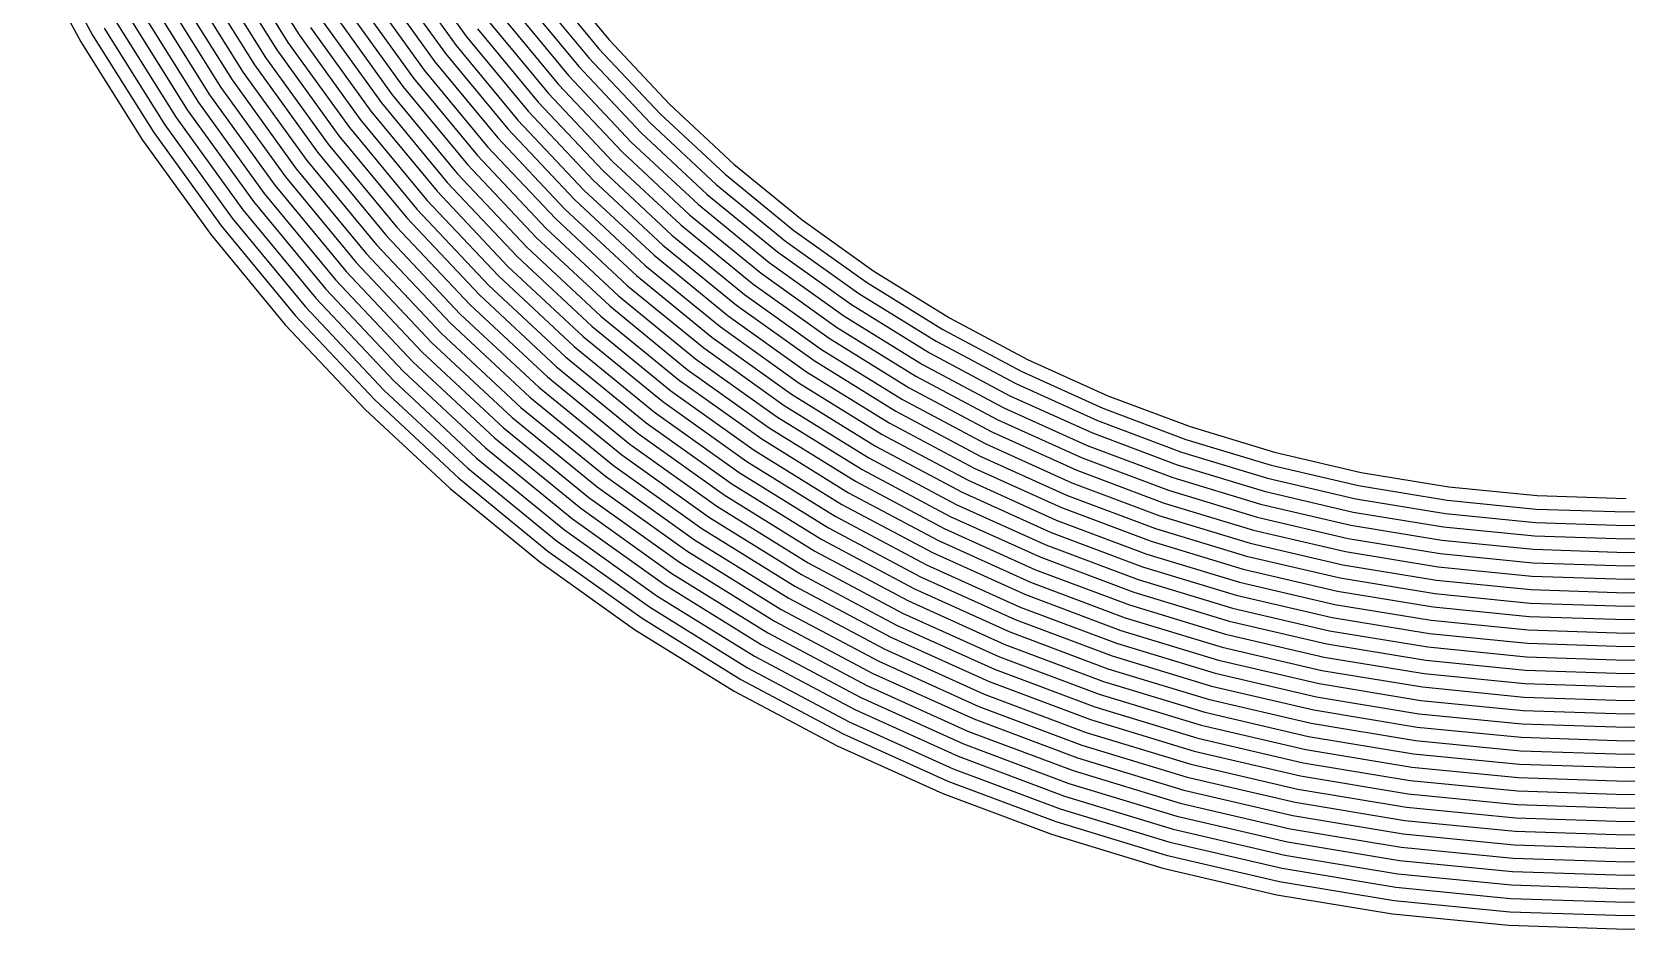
# Model space of a CAD drawing. Header units: metres. Extents: x -19 to 19, y -19.6 to 19.6.
# Drawn here: x 1.449 to 4.997, y -9.217 to -7.22 of the extents above; entities that cross this region are included whole.
import ezdxf

# ---------------------------------------------------------------- set-up
doc = ezdxf.new("R2010")
doc.units = ezdxf.units.M

msp = doc.modelspace()

# ---------------------------------------------------------------- linework, layer by layer
for p, q in [((1.448521, -7.041205, 0.494809), (1.55769, -7.241632, 0.484245)), ((1.475287, -7.027645, 0.495492), (1.583605, -7.226512, 0.485025)), ((1.868673, -7.060186, 0.493609), (1.993705, -7.259631, 0.483036)), ((1.894589, -7.045065, 0.494389), (2.018615, -7.242908, 0.483922)), ((1.920504, -7.029944, 0.495169), (2.043526, -7.226186, 0.484807)), ((2.292628, -7.058958, 0.493662), (2.416933, -7.231227, 0.484533)), ((1.816843, -7.090427, 0.492048), (1.943885, -7.293076, 0.481265)), ((1.842758, -7.075306, 0.492828), (1.968795, -7.276354, 0.482151)), ((2.242808, -7.092404, 0.491891), (2.369401, -7.267842, 0.482549)), ((2.267718, -7.075681, 0.492776), (2.393167, -7.249534, 0.483541)), ((2.607059, -7.084766, 0.492468), (2.733233, -7.237493, 0.484392)), ((1.765012, -7.120668, 0.490487), (1.894064, -7.326522, 0.479494)), ((1.790927, -7.105547, 0.491268), (1.918974, -7.309799, 0.48038)), ((2.192987, -7.125849, 0.49012), (2.32187, -7.304457, 0.480566)), ((2.217897, -7.109127, 0.491005), (2.345636, -7.286149, 0.481557)), ((2.559528, -7.121381, 0.490485), (2.688198, -7.277128, 0.482198)), ((2.583294, -7.103074, 0.491477), (2.710715, -7.25731, 0.483295)), ((1.687266, -7.16603, 0.488146), (1.819334, -7.37669, 0.476838)), ((1.713182, -7.150909, 0.488927), (1.844244, -7.359967, 0.477723)), ((1.739097, -7.135788, 0.489707), (1.869154, -7.343245, 0.478609)), ((2.143167, -7.159295, 0.488349), (2.274338, -7.341072, 0.478582)), ((2.168077, -7.142572, 0.489234), (2.298104, -7.322764, 0.479574)), ((2.511996, -7.157997, 0.488501), (2.643164, -7.316763, 0.480003)), ((2.535762, -7.139689, 0.489493), (2.665681, -7.296945, 0.4811)), ((1.635436, -7.196271, 0.486586), (1.769513, -7.410135, 0.475067)), ((1.661351, -7.18115, 0.487366), (1.794423, -7.393413, 0.475953)), ((2.093346, -7.19274, 0.486578), (2.226807, -7.377687, 0.476598)), ((2.118256, -7.176017, 0.487463), (2.250572, -7.359379, 0.47759)), ((2.464465, -7.194612, 0.486517), (2.59813, -7.356398, 0.477809)), ((2.48823, -7.176304, 0.487509), (2.620647, -7.33658, 0.478906)), ((1.583605, -7.226512, 0.485025), (1.719693, -7.443581, 0.473296)), ((1.609521, -7.211391, 0.485806), (1.744603, -7.426858, 0.474182)), ((2.043526, -7.226186, 0.484807), (2.179275, -7.414302, 0.474614)), ((2.068436, -7.209463, 0.485693), (2.203041, -7.395995, 0.475606)), ((2.416933, -7.231227, 0.484533), (2.553095, -7.396033, 0.475614)), ((2.440699, -7.212919, 0.485525), (2.575612, -7.376215, 0.476711)), ((2.733233, -7.237493, 0.484392), (2.868063, -7.380529, 0.476702)), ((1.55769, -7.241632, 0.484245), (1.694782, -7.460304, 0.472411)), ((1.993705, -7.259631, 0.483036), (2.131744, -7.450917, 0.47263)), ((2.018615, -7.242908, 0.483922), (2.155509, -7.43261, 0.473622)), ((2.369401, -7.267842, 0.482549), (2.508061, -7.435668, 0.47342)), ((2.393167, -7.249534, 0.483541), (2.530578, -7.415851, 0.474517)), ((2.710715, -7.25731, 0.483295), (2.846887, -7.401768, 0.475502)), ((1.918974, -7.309799, 0.48038), (2.060446, -7.50584, 0.469654)), ((1.943885, -7.293076, 0.481265), (2.084212, -7.487532, 0.470646)), ((1.968795, -7.276354, 0.482151), (2.107978, -7.469225, 0.471638)), ((2.32187, -7.304457, 0.480566), (2.463027, -7.475303, 0.471225)), ((2.345636, -7.286149, 0.481557), (2.485544, -7.455486, 0.472322)), ((2.665681, -7.296945, 0.4811), (2.804535, -7.444245, 0.473102)), ((2.688198, -7.277128, 0.482198), (2.825711, -7.423006, 0.474302)), ((1.869154, -7.343245, 0.478609), (2.012915, -7.542455, 0.467671)), ((1.894064, -7.326522, 0.479494), (2.03668, -7.524147, 0.468663)), ((2.274338, -7.341072, 0.478582), (2.417992, -7.514938, 0.469031)), ((2.298104, -7.322764, 0.479574), (2.440509, -7.495121, 0.470128)), ((2.620647, -7.33658, 0.478906), (2.762182, -7.486722, 0.470702)), ((2.643164, -7.316763, 0.480003), (2.783359, -7.465484, 0.471902)), ((1.819334, -7.37669, 0.476838), (1.965383, -7.57907, 0.465687)), ((1.844244, -7.359967, 0.477723), (1.989149, -7.560762, 0.466679)), ((2.226807, -7.377687, 0.476598), (2.372958, -7.554573, 0.466836)), ((2.250572, -7.359379, 0.47759), (2.395475, -7.534756, 0.467933)), ((2.575612, -7.376215, 0.476711), (2.71983, -7.5292, 0.468302)), ((2.59813, -7.356398, 0.477809), (2.741006, -7.507961, 0.469502)), ((2.868063, -7.380529, 0.476702), (3.011283, -7.513917, 0.469387)), ((1.769513, -7.410135, 0.475067), (1.917851, -7.615685, 0.463703)), ((1.794423, -7.393413, 0.475953), (1.941617, -7.597377, 0.464695)), ((2.179275, -7.414302, 0.474614), (2.327924, -7.594209, 0.464642)), ((2.203041, -7.395995, 0.475606), (2.350441, -7.574391, 0.465739)), ((2.530578, -7.415851, 0.474517), (2.677477, -7.571677, 0.465902)), ((2.553095, -7.396033, 0.475614), (2.698654, -7.550438, 0.467102)), ((2.846887, -7.401768, 0.475502), (2.991532, -7.536482, 0.468088)), ((1.719693, -7.443581, 0.473296), (1.87032, -7.6523, 0.461719)), ((1.744603, -7.426858, 0.474182), (1.894086, -7.633993, 0.462711)), ((2.131744, -7.450917, 0.47263), (2.282889, -7.633844, 0.462447)), ((2.155509, -7.43261, 0.473622), (2.305406, -7.614026, 0.463544)), ((2.508061, -7.435668, 0.47342), (2.656301, -7.592916, 0.464702)), ((2.804535, -7.444245, 0.473102), (2.95203, -7.581611, 0.465492)), ((2.825711, -7.423006, 0.474302), (2.971781, -7.559046, 0.46679)), ((1.694782, -7.460304, 0.472411), (1.846554, -7.670608, 0.460727)), ((2.084212, -7.487532, 0.470646), (2.237855, -7.673479, 0.460253)), ((2.107978, -7.469225, 0.471638), (2.260372, -7.653661, 0.46135)), ((2.463027, -7.475303, 0.471225), (2.613949, -7.635393, 0.462302)), ((2.485544, -7.455486, 0.472322), (2.635125, -7.614154, 0.463502)), ((2.762182, -7.486722, 0.470702), (2.912528, -7.62674, 0.462895)), ((2.783359, -7.465484, 0.471902), (2.932279, -7.604175, 0.464194)), ((2.060446, -7.50584, 0.469654), (2.215338, -7.693296, 0.459155)), ((2.417992, -7.514938, 0.469031), (2.571596, -7.67787, 0.459902)), ((2.440509, -7.495121, 0.470128), (2.592773, -7.656632, 0.461102)), ((2.741006, -7.507961, 0.469502), (2.892777, -7.649305, 0.461597)), ((3.011283, -7.513917, 0.469387), (3.162855, -7.637745, 0.462493)), ((2.012915, -7.542455, 0.467671), (2.170303, -7.732931, 0.456961)), ((2.03668, -7.524147, 0.468663), (2.192821, -7.713114, 0.458058)), ((2.372958, -7.554573, 0.466836), (2.529244, -7.720348, 0.457502)), ((2.395475, -7.534756, 0.467933), (2.55042, -7.699109, 0.458702)), ((2.698654, -7.550438, 0.467102), (2.853275, -7.694434, 0.459001)), ((2.71983, -7.5292, 0.468302), (2.873026, -7.671869, 0.460299)), ((2.991532, -7.536482, 0.468088), (3.144613, -7.661541, 0.461101)), ((1.965383, -7.57907, 0.465687), (2.125269, -7.772566, 0.454766)), ((1.989149, -7.560762, 0.466679), (2.147786, -7.752749, 0.455863)), ((2.327924, -7.594209, 0.464642), (2.486892, -7.762825, 0.455102)), ((2.350441, -7.574391, 0.465739), (2.508068, -7.741586, 0.456302)), ((2.656301, -7.592916, 0.464702), (2.813773, -7.739563, 0.456404)), ((2.677477, -7.571677, 0.465902), (2.833524, -7.716998, 0.457703)), ((2.95203, -7.581611, 0.465492), (3.108128, -7.709132, 0.458317)), ((2.971781, -7.559046, 0.46679), (3.12637, -7.685336, 0.459709)), ((1.917851, -7.615685, 0.463703), (2.080235, -7.812202, 0.452572)), ((1.941617, -7.597377, 0.464695), (2.102752, -7.792384, 0.453669)), ((2.305406, -7.614026, 0.463544), (2.465715, -7.784064, 0.453902)), ((2.635125, -7.614154, 0.463502), (2.794022, -7.762128, 0.455106)), ((2.912528, -7.62674, 0.462895), (3.071642, -7.756723, 0.455533)), ((2.932279, -7.604175, 0.464194), (3.089885, -7.732927, 0.456925)), ((1.87032, -7.6523, 0.461719), (2.0352, -7.851837, 0.450377)), ((1.894086, -7.633993, 0.462711), (2.057718, -7.832019, 0.451474)), ((2.260372, -7.653661, 0.46135), (2.423363, -7.826541, 0.451502)), ((2.282889, -7.633844, 0.462447), (2.444539, -7.805302, 0.452702)), ((2.592773, -7.656632, 0.461102), (2.75452, -7.807257, 0.45251)), ((2.613949, -7.635393, 0.462302), (2.774271, -7.784692, 0.453808)), ((2.892777, -7.649305, 0.461597), (3.0534, -7.780518, 0.454141)), ((3.144613, -7.661541, 0.461101), (3.306201, -7.776894, 0.454565)), ((3.162855, -7.637745, 0.462493), (3.322852, -7.751963, 0.456046)), ((1.846554, -7.670608, 0.460727), (2.012683, -7.871654, 0.44928)), ((2.215338, -7.693296, 0.459155), (2.381011, -7.869018, 0.449102)), ((2.237855, -7.673479, 0.460253), (2.402187, -7.847779, 0.450302)), ((2.55042, -7.699109, 0.458702), (2.715018, -7.852386, 0.449913)), ((2.571596, -7.67787, 0.459902), (2.734769, -7.829821, 0.451211)), ((2.853275, -7.694434, 0.459001), (3.016915, -7.828109, 0.451357)), ((2.873026, -7.671869, 0.460299), (3.035157, -7.804313, 0.452749)), ((3.12637, -7.685336, 0.459709), (3.28955, -7.801824, 0.453085)), ((2.170303, -7.732931, 0.456961), (2.338658, -7.911495, 0.446702)), ((2.192821, -7.713114, 0.458058), (2.359834, -7.890257, 0.447902)), ((2.529244, -7.720348, 0.457502), (2.695267, -7.874951, 0.448615)), ((2.833524, -7.716998, 0.457703), (2.998672, -7.851904, 0.449965)), ((3.089885, -7.732927, 0.456925), (3.256248, -7.851684, 0.450123)), ((3.108128, -7.709132, 0.458317), (3.272899, -7.826754, 0.451604)), ((2.147786, -7.752749, 0.455863), (2.317482, -7.932734, 0.445502)), ((2.486892, -7.762825, 0.455102), (2.655765, -7.92008, 0.446018)), ((2.508068, -7.741586, 0.456302), (2.675516, -7.897515, 0.447317)), ((2.794022, -7.762128, 0.455106), (2.962187, -7.899495, 0.447181)), ((2.813773, -7.739563, 0.456404), (2.98043, -7.8757, 0.448573)), ((3.071642, -7.756723, 0.455533), (3.239597, -7.876614, 0.448643)), ((3.322852, -7.751963, 0.456046), (3.491303, -7.856318, 0.450083)), ((2.102752, -7.792384, 0.453669), (2.27513, -7.975211, 0.443102)), ((2.125269, -7.772566, 0.454766), (2.296306, -7.953973, 0.444302)), ((2.444539, -7.805302, 0.452702), (2.616263, -7.965209, 0.443422)), ((2.465715, -7.784064, 0.453902), (2.636014, -7.942645, 0.44472)), ((2.774271, -7.784692, 0.453808), (2.943945, -7.923291, 0.445789)), ((3.035157, -7.804313, 0.452749), (3.206295, -7.926475, 0.445681)), ((3.0534, -7.780518, 0.454141), (3.222946, -7.901545, 0.447162)), ((3.28955, -7.801824, 0.453085), (3.461337, -7.908242, 0.446957)), ((3.306201, -7.776894, 0.454565), (3.47632, -7.88228, 0.44852)), ((2.057718, -7.832019, 0.451474), (2.232777, -8.017689, 0.440702)), ((2.080235, -7.812202, 0.452572), (2.253953, -7.99645, 0.441902)), ((2.423363, -7.826541, 0.451502), (2.596512, -7.987774, 0.442124)), ((2.734769, -7.829821, 0.451211), (2.90746, -7.970882, 0.443005)), ((2.75452, -7.807257, 0.45251), (2.925702, -7.947086, 0.444397)), ((3.016915, -7.828109, 0.451357), (3.189644, -7.951405, 0.444201)), ((3.272899, -7.826754, 0.451604), (3.446353, -7.934204, 0.445394)), ((2.012683, -7.871654, 0.44928), (2.190425, -8.060166, 0.438302)), ((2.0352, -7.851837, 0.450377), (2.211601, -8.038927, 0.439502)), ((2.381011, -7.869018, 0.449102), (2.55701, -8.032903, 0.439527)), ((2.402187, -7.847779, 0.450302), (2.576761, -8.010338, 0.440825)), ((2.695267, -7.874951, 0.448615), (2.870975, -8.018473, 0.440221)), ((2.715018, -7.852386, 0.449913), (2.889217, -7.994677, 0.441613)), ((2.98043, -7.8757, 0.448573), (3.156343, -8.001266, 0.44124)), ((2.998672, -7.851904, 0.449965), (3.172994, -7.976335, 0.44272)), ((3.239597, -7.876614, 0.448643), (3.416387, -7.986127, 0.442267)), ((3.256248, -7.851684, 0.450123), (3.43137, -7.960165, 0.44383)), ((3.491303, -7.856318, 0.450083), (3.665106, -7.948853, 0.444723)), ((2.338658, -7.911495, 0.446702), (2.517508, -8.078032, 0.436931)), ((2.359834, -7.890257, 0.447902), (2.537259, -8.055468, 0.438229)), ((2.675516, -7.897515, 0.447317), (2.852732, -8.042268, 0.438829)), ((2.962187, -7.899495, 0.447181), (3.139692, -8.026196, 0.439759)), ((3.222946, -7.901545, 0.447162), (3.401404, -8.012089, 0.440704)), ((3.461337, -7.908242, 0.446957), (3.638595, -8.002615, 0.441447)), ((3.47632, -7.88228, 0.44852), (3.65185, -7.975734, 0.443085)), ((2.317482, -7.932734, 0.445502), (2.497757, -8.100597, 0.435632)), ((2.636014, -7.942645, 0.44472), (2.816247, -8.089859, 0.436045)), ((2.655765, -7.92008, 0.446018), (2.834489, -8.066064, 0.437437)), ((2.925702, -7.947086, 0.444397), (3.10639, -8.076056, 0.436798)), ((2.943945, -7.923291, 0.445789), (3.123041, -8.051126, 0.438278)), ((3.206295, -7.926475, 0.445681), (3.38642, -8.038051, 0.43914)), ((3.446353, -7.934204, 0.445394), (3.62534, -8.029495, 0.439809)), ((3.665106, -7.948853, 0.444723), (3.843609, -8.029472, 0.440009)), ((2.27513, -7.975211, 0.443102), (2.458255, -8.145726, 0.433036)), ((2.296306, -7.953973, 0.444302), (2.478006, -8.123161, 0.434334)), ((2.616263, -7.965209, 0.443422), (2.798004, -8.113655, 0.434653)), ((2.90746, -7.970882, 0.443005), (3.089739, -8.100987, 0.435317)), ((3.172994, -7.976335, 0.44272), (3.356454, -8.089975, 0.436014)), ((3.189644, -7.951405, 0.444201), (3.371437, -8.064013, 0.437577)), ((3.43137, -7.960165, 0.44383), (3.612084, -8.056376, 0.438171)), ((3.65185, -7.975734, 0.443085), (3.832131, -8.057154, 0.438305)), ((2.232777, -8.017689, 0.440702), (2.418754, -8.190855, 0.430439)), ((2.253953, -7.99645, 0.441902), (2.438505, -8.168291, 0.431738)), ((2.576761, -8.010338, 0.440825), (2.761519, -8.161245, 0.431869)), ((2.596512, -7.987774, 0.442124), (2.779762, -8.13745, 0.433261)), ((2.870975, -8.018473, 0.440221), (3.056437, -8.150847, 0.432356)), ((2.889217, -7.994677, 0.441613), (3.073088, -8.125917, 0.433836)), ((3.156343, -8.001266, 0.44124), (3.34147, -8.115937, 0.434451)), ((3.401404, -8.012089, 0.440704), (3.585573, -8.110137, 0.434896)), ((3.416387, -7.986127, 0.442267), (3.598829, -8.083256, 0.436534)), ((3.638595, -8.002615, 0.441447), (3.820652, -8.084836, 0.436601)), ((2.211601, -8.038927, 0.439502), (2.399003, -8.21342, 0.429141)), ((2.537259, -8.055468, 0.438229), (2.725034, -8.208836, 0.429085)), ((2.55701, -8.032903, 0.439527), (2.743277, -8.185041, 0.430477)), ((2.852732, -8.042268, 0.438829), (3.039786, -8.175777, 0.430875)), ((3.123041, -8.051126, 0.438278), (3.311504, -8.167861, 0.431324)), ((3.139692, -8.026196, 0.439759), (3.326487, -8.141899, 0.432887)), ((3.38642, -8.038051, 0.43914), (3.572318, -8.137017, 0.433258)), ((3.62534, -8.029495, 0.439809), (3.809174, -8.112518, 0.434897)), ((3.843609, -8.029472, 0.440009), (4.026827, -8.098308, 0.43595)), ((2.190425, -8.060166, 0.438302), (2.379252, -8.235984, 0.427843)), ((2.517508, -8.078032, 0.436931), (2.706792, -8.232632, 0.427693)), ((2.816247, -8.089859, 0.436045), (3.006484, -8.225638, 0.427914)), ((2.834489, -8.066064, 0.437437), (3.023135, -8.200708, 0.429394)), ((3.10639, -8.076056, 0.436798), (3.29652, -8.193823, 0.429761)), ((3.356454, -8.089975, 0.436014), (3.545807, -8.190779, 0.429982)), ((3.371437, -8.064013, 0.437577), (3.559063, -8.163898, 0.43162)), ((3.598829, -8.083256, 0.436534), (3.786217, -8.167882, 0.431489)), ((3.612084, -8.056376, 0.438171), (3.797696, -8.1402, 0.433193)), ((3.820652, -8.084836, 0.436601), (4.007518, -8.15504, 0.432428)), ((3.832131, -8.057154, 0.438305), (4.017172, -8.126674, 0.434189)), ((2.478006, -8.123161, 0.434334), (2.670307, -8.280223, 0.424909)), ((2.497757, -8.100597, 0.435632), (2.688549, -8.256427, 0.426301)), ((2.798004, -8.113655, 0.434653), (2.989833, -8.250568, 0.426433)), ((3.073088, -8.125917, 0.433836), (3.266554, -8.245746, 0.426634)), ((3.089739, -8.100987, 0.435317), (3.281537, -8.219784, 0.428197)), ((3.34147, -8.115937, 0.434451), (3.532552, -8.217659, 0.428344)), ((3.585573, -8.110137, 0.434896), (3.774739, -8.195564, 0.429785)), ((3.809174, -8.112518, 0.434897), (3.997864, -8.183406, 0.430666)), ((4.026827, -8.098308, 0.43595), (4.214777, -8.155312, 0.432565)), ((2.458255, -8.145726, 0.433036), (2.652064, -8.304018, 0.423517)), ((2.761519, -8.161245, 0.431869), (2.956532, -8.300428, 0.423472)), ((2.779762, -8.13745, 0.433261), (2.973182, -8.275498, 0.424952)), ((3.056437, -8.150847, 0.432356), (3.251571, -8.271708, 0.425071)), ((3.326487, -8.141899, 0.432887), (3.519296, -8.24454, 0.426707)), ((3.572318, -8.137017, 0.433258), (3.76326, -8.223246, 0.428081)), ((3.797696, -8.1402, 0.433193), (3.988209, -8.211773, 0.428905)), ((4.007518, -8.15504, 0.432428), (4.199211, -8.213178, 0.428946)), ((4.017172, -8.126674, 0.434189), (4.206994, -8.184245, 0.430756)), ((4.214777, -8.155312, 0.432565), (4.407638, -8.200311, 0.42987)), ((2.418754, -8.190855, 0.430439), (2.615579, -8.351609, 0.420733)), ((2.438505, -8.168291, 0.431738), (2.633822, -8.327814, 0.422125)), ((2.743277, -8.185041, 0.430477), (2.939881, -8.325359, 0.421991)), ((3.039786, -8.175777, 0.430875), (3.236587, -8.29767, 0.423508)), ((3.29652, -8.193823, 0.429761), (3.492786, -8.298301, 0.423431)), ((3.311504, -8.167861, 0.431324), (3.506041, -8.27142, 0.425069)), ((3.545807, -8.190779, 0.429982), (3.740304, -8.27861, 0.424672)), ((3.559063, -8.163898, 0.43162), (3.751782, -8.250928, 0.426376)), ((3.774739, -8.195564, 0.429785), (3.968901, -8.268505, 0.425382)), ((3.786217, -8.167882, 0.431489), (3.978555, -8.240139, 0.427143)), ((3.997864, -8.183406, 0.430666), (4.191428, -8.242111, 0.427136)), ((4.206994, -8.184245, 0.430756), (4.401768, -8.229689, 0.428023)), ((2.399003, -8.21342, 0.429141), (2.597336, -8.375405, 0.419341)), ((2.706792, -8.232632, 0.427693), (2.906579, -8.375219, 0.41903)), ((2.725034, -8.208836, 0.429085), (2.92323, -8.350289, 0.42051)), ((3.006484, -8.225638, 0.427914), (3.206621, -8.349594, 0.420381)), ((3.023135, -8.200708, 0.429394), (3.221604, -8.323632, 0.421944)), ((3.281537, -8.219784, 0.428197), (3.47953, -8.325181, 0.421793)), ((3.532552, -8.217659, 0.428344), (3.728825, -8.306292, 0.422968)), ((3.76326, -8.223246, 0.428081), (3.959246, -8.296871, 0.42362)), ((3.988209, -8.211773, 0.428905), (4.183645, -8.271044, 0.425326)), ((4.199211, -8.213178, 0.428946), (4.395898, -8.259068, 0.426175)), ((4.401768, -8.229689, 0.428023), (4.598895, -8.262263, 0.426055)), ((4.407638, -8.200311, 0.42987), (4.602825, -8.232564, 0.42793)), ((4.602825, -8.232564, 0.42793), (4.799289, -8.251952, 0.426758)), ((2.379252, -8.235984, 0.427843), (2.579094, -8.3992, 0.417949)), ((2.688549, -8.256427, 0.426301), (2.889928, -8.400149, 0.417549)), ((2.989833, -8.250568, 0.426433), (3.191637, -8.375556, 0.418818)), ((3.266554, -8.245746, 0.426634), (3.466275, -8.352062, 0.420155)), ((3.519296, -8.24454, 0.426707), (3.717347, -8.333974, 0.421264)), ((3.751782, -8.250928, 0.426376), (3.949592, -8.325237, 0.421859)), ((3.968901, -8.268505, 0.425382), (4.168079, -8.32891, 0.421707)), ((3.978555, -8.240139, 0.427143), (4.175862, -8.299977, 0.423517)), ((4.191428, -8.242111, 0.427136), (4.390028, -8.288446, 0.424327)), ((4.395898, -8.259068, 0.426175), (4.594965, -8.291961, 0.424179)), ((4.598895, -8.262263, 0.426055), (4.797316, -8.281844, 0.424866)), ((4.799289, -8.251952, 0.426758), (4.997255, -8.258479, 0.426362)), ((2.652064, -8.304018, 0.423517), (2.856626, -8.45001, 0.414588)), ((2.670307, -8.280223, 0.424909), (2.873277, -8.42508, 0.416068)), ((2.956532, -8.300428, 0.423472), (3.161671, -8.42748, 0.415691)), ((2.973182, -8.275498, 0.424952), (3.176654, -8.401518, 0.417255)), ((3.236587, -8.29767, 0.423508), (3.439764, -8.405823, 0.41688)), ((3.251571, -8.271708, 0.425071), (3.453019, -8.378943, 0.418518)), ((3.492786, -8.298301, 0.423431), (3.69439, -8.389337, 0.417856)), ((3.506041, -8.27142, 0.425069), (3.705868, -8.361655, 0.41956)), ((3.740304, -8.27861, 0.424672), (3.939938, -8.353604, 0.420097)), ((3.959246, -8.296871, 0.42362), (4.160296, -8.357843, 0.419897)), ((4.175862, -8.299977, 0.423517), (4.378287, -8.347203, 0.420631)), ((4.183645, -8.271044, 0.425326), (4.384158, -8.317825, 0.422479)), ((4.390028, -8.288446, 0.424327), (4.591035, -8.32166, 0.422304)), ((4.594965, -8.291961, 0.424179), (4.795343, -8.311735, 0.422974)), ((4.797316, -8.281844, 0.424866), (4.997248, -8.288436, 0.424464)), ((4.997248, -8.288436, 0.424464), (5.19796, -8.281908, 0.424847)), ((2.633822, -8.327814, 0.422125), (2.839975, -8.47494, 0.413107)), ((2.939881, -8.325359, 0.421991), (3.146687, -8.453442, 0.414128)), ((3.221604, -8.323632, 0.421944), (3.426508, -8.432704, 0.415242)), ((3.47953, -8.325181, 0.421793), (3.682911, -8.417019, 0.416152)), ((3.717347, -8.333974, 0.421264), (3.920629, -8.410336, 0.416574)), ((3.728825, -8.306292, 0.422968), (3.930283, -8.38197, 0.418336)), ((3.949592, -8.325237, 0.421859), (4.152513, -8.386776, 0.418088)), ((4.168079, -8.32891, 0.421707), (4.372417, -8.376581, 0.418784)), ((4.384158, -8.317825, 0.422479), (4.587105, -8.351358, 0.420429)), ((4.591035, -8.32166, 0.422304), (4.79337, -8.341626, 0.421082)), ((4.795343, -8.311735, 0.422974), (4.997241, -8.318392, 0.422566)), ((4.997241, -8.318392, 0.422566), (5.199886, -8.311801, 0.422954)), ((2.615579, -8.351609, 0.420733), (2.823324, -8.49987, 0.411626)), ((2.92323, -8.350289, 0.42051), (3.131704, -8.479403, 0.412565)), ((3.206621, -8.349594, 0.420381), (3.413253, -8.459584, 0.413604)), ((3.466275, -8.352062, 0.420155), (3.671433, -8.444701, 0.414448)), ((3.705868, -8.361655, 0.41956), (3.910975, -8.438702, 0.414813)), ((3.939938, -8.353604, 0.420097), (4.14473, -8.415709, 0.416278)), ((4.160296, -8.357843, 0.419897), (4.366547, -8.40596, 0.416936)), ((4.378287, -8.347203, 0.420631), (4.583176, -8.381057, 0.418553)), ((4.587105, -8.351358, 0.420429), (4.791397, -8.371518, 0.419189)), ((4.791397, -8.371518, 0.419189), (4.997228, -8.378304, 0.41877)), ((4.79337, -8.341626, 0.421082), (4.997235, -8.348348, 0.420668)), ((4.997228, -8.378304, 0.41877), (5.203738, -8.371588, 0.419169)), ((4.997235, -8.348348, 0.420668), (5.201812, -8.341694, 0.421062)), ((2.579094, -8.3992, 0.417949), (2.790022, -8.549731, 0.408665)), ((2.597336, -8.375405, 0.419341), (2.806673, -8.524801, 0.410146)), ((2.889928, -8.400149, 0.417549), (3.101738, -8.531327, 0.409438)), ((2.906579, -8.375219, 0.41903), (3.116721, -8.505365, 0.411001)), ((3.176654, -8.401518, 0.417255), (3.386742, -8.513345, 0.410328)), ((3.191637, -8.375556, 0.418818), (3.399998, -8.486465, 0.411966)), ((3.439764, -8.405823, 0.41688), (3.648476, -8.500065, 0.41104)), ((3.453019, -8.378943, 0.418518), (3.659955, -8.472383, 0.412744)), ((3.69439, -8.389337, 0.417856), (3.90132, -8.467068, 0.413051)), ((3.920629, -8.410336, 0.416574), (4.129164, -8.473574, 0.412658)), ((3.930283, -8.38197, 0.418336), (4.136947, -8.444641, 0.414468)), ((4.152513, -8.386776, 0.418088), (4.360677, -8.435338, 0.415088)), ((4.366547, -8.40596, 0.416936), (4.575316, -8.440454, 0.414802)), ((4.372417, -8.376581, 0.418784), (4.579246, -8.410756, 0.416678)), ((4.583176, -8.381057, 0.418553), (4.789424, -8.401409, 0.417297)), ((4.789424, -8.401409, 0.417297), (4.997221, -8.40826, 0.416872)), ((4.997221, -8.40826, 0.416872), (5.205664, -8.401481, 0.417277)), ((2.873277, -8.42508, 0.416068), (3.086754, -8.557289, 0.407875)), ((3.161671, -8.42748, 0.415691), (3.373487, -8.540226, 0.408691)), ((3.426508, -8.432704, 0.415242), (3.636998, -8.527747, 0.409336)), ((3.671433, -8.444701, 0.414448), (3.882012, -8.523801, 0.409528)), ((3.682911, -8.417019, 0.416152), (3.891666, -8.495435, 0.41129)), ((3.910975, -8.438702, 0.414813), (4.121381, -8.502507, 0.410849)), ((4.136947, -8.444641, 0.414468), (4.348937, -8.494095, 0.411393)), ((4.14473, -8.415709, 0.416278), (4.354807, -8.464717, 0.41324)), ((4.360677, -8.435338, 0.415088), (4.571386, -8.470153, 0.412927)), ((4.575316, -8.440454, 0.414802), (4.785477, -8.461192, 0.413513)), ((4.579246, -8.410756, 0.416678), (4.787451, -8.4313, 0.415405)), ((4.787451, -8.4313, 0.415405), (4.997214, -8.438216, 0.414974)), ((4.997214, -8.438216, 0.414974), (5.20759, -8.431374, 0.415384)), ((2.839975, -8.47494, 0.413107), (3.056788, -8.609213, 0.404748)), ((2.856626, -8.45001, 0.414588), (3.071771, -8.583251, 0.406312)), ((3.131704, -8.479403, 0.412565), (3.346976, -8.593987, 0.405415)), ((3.146687, -8.453442, 0.414128), (3.360231, -8.567107, 0.407053)), ((3.413253, -8.459584, 0.413604), (3.625519, -8.555429, 0.407632)), ((3.659955, -8.472383, 0.412744), (3.872357, -8.552167, 0.407767)), ((3.90132, -8.467068, 0.413051), (4.113598, -8.53144, 0.409039)), ((4.129164, -8.473574, 0.412658), (4.343067, -8.523474, 0.409545)), ((4.354807, -8.464717, 0.41324), (4.567456, -8.499851, 0.411051)), ((4.571386, -8.470153, 0.412927), (4.783504, -8.491083, 0.41162)), ((4.785477, -8.461192, 0.413513), (4.997207, -8.468172, 0.413076)), ((4.997207, -8.468172, 0.413076), (5.209516, -8.461268, 0.413492)), ((2.823324, -8.49987, 0.411626), (3.041804, -8.635175, 0.403185)), ((3.116721, -8.505365, 0.411001), (3.333721, -8.620868, 0.403777)), ((3.386742, -8.513345, 0.410328), (3.602563, -8.610793, 0.404224)), ((3.399998, -8.486465, 0.411966), (3.614041, -8.583111, 0.405928)), ((3.648476, -8.500065, 0.41104), (3.862703, -8.580533, 0.406005)), ((3.891666, -8.495435, 0.41129), (4.105815, -8.560373, 0.407229)), ((4.121381, -8.502507, 0.410849), (4.337197, -8.552852, 0.407697)), ((4.348937, -8.494095, 0.411393), (4.563527, -8.52955, 0.409176)), ((4.567456, -8.499851, 0.411051), (4.781531, -8.520975, 0.409728)), ((4.783504, -8.491083, 0.41162), (4.997201, -8.498128, 0.411178)), ((4.997201, -8.498128, 0.411178), (5.211442, -8.491161, 0.411599)), ((2.790022, -8.549731, 0.408665), (3.011838, -8.687099, 0.400059)), ((2.806673, -8.524801, 0.410146), (3.026821, -8.661137, 0.401622)), ((3.101738, -8.531327, 0.409438), (3.320465, -8.647748, 0.402139)), ((3.373487, -8.540226, 0.408691), (3.591084, -8.638475, 0.40252)), ((3.636998, -8.527747, 0.409336), (3.853049, -8.608899, 0.404244)), ((3.872357, -8.552167, 0.407767), (4.090249, -8.618239, 0.40361)), ((3.882012, -8.523801, 0.409528), (4.098032, -8.589306, 0.405419)), ((4.113598, -8.53144, 0.409039), (4.331326, -8.582231, 0.405849)), ((4.343067, -8.523474, 0.409545), (4.559597, -8.559248, 0.407301)), ((4.563527, -8.52955, 0.409176), (4.779558, -8.550866, 0.407836)), ((4.779558, -8.550866, 0.407836), (4.997187, -8.55804, 0.407382)), ((4.781531, -8.520975, 0.409728), (4.997194, -8.528084, 0.40928)), ((4.997187, -8.55804, 0.407382), (5.215295, -8.550948, 0.407814)), ((4.997194, -8.528084, 0.40928), (5.213368, -8.521054, 0.409707)), ((3.071771, -8.583251, 0.406312), (3.293954, -8.70151, 0.398864)), ((3.086754, -8.557289, 0.407875), (3.30721, -8.674629, 0.400502)), ((3.360231, -8.567107, 0.407053), (3.579606, -8.666157, 0.400816)), ((3.614041, -8.583111, 0.405928), (3.83374, -8.665632, 0.400721)), ((3.625519, -8.555429, 0.407632), (3.843394, -8.637266, 0.402482)), ((3.862703, -8.580533, 0.406005), (4.082467, -8.647172, 0.4018)), ((4.105815, -8.560373, 0.407229), (4.325456, -8.611609, 0.404001)), ((4.331326, -8.582231, 0.405849), (4.551737, -8.618646, 0.40355)), ((4.337197, -8.552852, 0.407697), (4.555667, -8.588947, 0.405425)), ((4.559597, -8.559248, 0.407301), (4.777585, -8.580757, 0.405944)), ((4.777585, -8.580757, 0.405944), (4.99718, -8.587996, 0.405484)), ((4.99718, -8.587996, 0.405484), (5.217221, -8.580841, 0.405922)), ((3.056788, -8.609213, 0.404748), (3.280699, -8.72839, 0.397226)), ((3.333721, -8.620868, 0.403777), (3.556649, -8.721521, 0.397408)), ((3.346976, -8.593987, 0.405415), (3.568127, -8.693839, 0.399112)), ((3.602563, -8.610793, 0.404224), (3.824085, -8.693998, 0.398959)), ((3.853049, -8.608899, 0.404244), (4.074684, -8.676105, 0.39999)), ((4.090249, -8.618239, 0.40361), (4.313716, -8.670366, 0.400306)), ((4.098032, -8.589306, 0.405419), (4.319586, -8.640988, 0.402154)), ((4.325456, -8.611609, 0.404001), (4.547807, -8.648344, 0.401674)), ((4.551737, -8.618646, 0.40355), (4.773639, -8.64054, 0.402159)), ((4.555667, -8.588947, 0.405425), (4.775612, -8.610649, 0.404051)), ((4.775612, -8.610649, 0.404051), (4.997173, -8.617952, 0.403586)), ((4.997173, -8.617952, 0.403586), (5.219147, -8.610734, 0.404029)), ((3.041804, -8.635175, 0.403185), (3.267443, -8.755271, 0.395588)), ((3.320465, -8.647748, 0.402139), (3.54517, -8.749203, 0.395704)), ((3.591084, -8.638475, 0.40252), (3.814431, -8.722364, 0.397198)), ((3.843394, -8.637266, 0.402482), (4.066901, -8.705037, 0.398181)), ((4.082467, -8.647172, 0.4018), (4.307846, -8.699745, 0.398458)), ((4.319586, -8.640988, 0.402154), (4.543878, -8.678043, 0.399799)), ((4.547807, -8.648344, 0.401674), (4.771666, -8.670431, 0.400267)), ((4.773639, -8.64054, 0.402159), (4.997167, -8.647908, 0.401688)), ((4.997167, -8.647908, 0.401688), (5.221073, -8.640628, 0.402136)), ((3.011838, -8.687099, 0.400059), (3.240933, -8.809032, 0.392312)), ((3.026821, -8.661137, 0.401622), (3.254188, -8.782151, 0.39395)), ((3.30721, -8.674629, 0.400502), (3.533692, -8.776885, 0.394)), ((3.568127, -8.693839, 0.399112), (3.795122, -8.779097, 0.393675)), ((3.579606, -8.666157, 0.400816), (3.804777, -8.750731, 0.395436)), ((3.824085, -8.693998, 0.398959), (4.051335, -8.762903, 0.394561)), ((3.83374, -8.665632, 0.400721), (4.059118, -8.73397, 0.396371)), ((4.074684, -8.676105, 0.39999), (4.301976, -8.729123, 0.39661)), ((4.313716, -8.670366, 0.400306), (4.539948, -8.707741, 0.397923)), ((4.543878, -8.678043, 0.399799), (4.769693, -8.700323, 0.398375)), ((4.771666, -8.670431, 0.400267), (4.99716, -8.677864, 0.39979)), ((4.99716, -8.677864, 0.39979), (5.222999, -8.670521, 0.400244)), ((3.280699, -8.72839, 0.397226), (3.510735, -8.832249, 0.390592)), ((3.293954, -8.70151, 0.398864), (3.522214, -8.804567, 0.392296)), ((3.556649, -8.721521, 0.397408), (3.785468, -8.807463, 0.391913)), ((3.814431, -8.722364, 0.397198), (4.043552, -8.791836, 0.392751)), ((4.066901, -8.705037, 0.398181), (4.296106, -8.758502, 0.394762)), ((4.301976, -8.729123, 0.39661), (4.532088, -8.767139, 0.394173)), ((4.307846, -8.699745, 0.398458), (4.536018, -8.73744, 0.396048)), ((4.539948, -8.707741, 0.397923), (4.767719, -8.730214, 0.396482)), ((4.769693, -8.700323, 0.398375), (4.997153, -8.70782, 0.397892)), ((4.997153, -8.70782, 0.397892), (5.224925, -8.700414, 0.398351)), ((3.267443, -8.755271, 0.395588), (3.499257, -8.859931, 0.388888)), ((3.54517, -8.749203, 0.395704), (3.775814, -8.835829, 0.390152)), ((3.804777, -8.750731, 0.395436), (4.035769, -8.820769, 0.390942)), ((4.051335, -8.762903, 0.394561), (4.284366, -8.817259, 0.391067)), ((4.059118, -8.73397, 0.396371), (4.290236, -8.78788, 0.392915)), ((4.296106, -8.758502, 0.394762), (4.528158, -8.796837, 0.392297)), ((4.536018, -8.73744, 0.396048), (4.765746, -8.760105, 0.39459)), ((4.765746, -8.760105, 0.39459), (4.997139, -8.767733, 0.394096)), ((4.767719, -8.730214, 0.396482), (4.997146, -8.737777, 0.395994)), ((4.997139, -8.767733, 0.394096), (5.228777, -8.760201, 0.394566)), ((4.997146, -8.737777, 0.395994), (5.226851, -8.730308, 0.396459)), ((3.254188, -8.782151, 0.39395), (3.487778, -8.887613, 0.387184)), ((3.533692, -8.776885, 0.394), (3.766159, -8.864195, 0.38839)), ((3.795122, -8.779097, 0.393675), (4.027986, -8.849702, 0.389132)), ((4.043552, -8.791836, 0.392751), (4.278495, -8.846637, 0.389219)), ((4.290236, -8.78788, 0.392915), (4.524229, -8.826536, 0.390422)), ((4.528158, -8.796837, 0.392297), (4.7618, -8.819888, 0.390806)), ((4.532088, -8.767139, 0.394173), (4.763773, -8.789997, 0.392698)), ((4.763773, -8.789997, 0.392698), (4.997133, -8.797689, 0.392197)), ((4.997133, -8.797689, 0.392197), (5.230703, -8.790094, 0.392674)), ((3.240933, -8.809032, 0.392312), (3.4763, -8.915294, 0.38548)), ((3.510735, -8.832249, 0.390592), (3.746851, -8.920928, 0.384867)), ((3.522214, -8.804567, 0.392296), (3.756505, -8.892562, 0.386629)), ((3.775814, -8.835829, 0.390152), (4.01242, -8.907568, 0.385513)), ((3.785468, -8.807463, 0.391913), (4.020203, -8.878635, 0.387322)), ((4.035769, -8.820769, 0.390942), (4.272625, -8.876016, 0.387371)), ((4.284366, -8.817259, 0.391067), (4.520299, -8.856234, 0.388546)), ((4.524229, -8.826536, 0.390422), (4.759827, -8.849779, 0.388913)), ((4.7618, -8.819888, 0.390806), (4.997126, -8.827645, 0.390299)), ((4.997126, -8.827645, 0.390299), (5.232629, -8.819988, 0.390781)), ((3.499257, -8.859931, 0.388888), (3.737196, -8.949294, 0.383106)), ((3.766159, -8.864195, 0.38839), (4.004637, -8.936501, 0.383703)), ((4.027986, -8.849702, 0.389132), (4.266755, -8.905394, 0.385523)), ((4.278495, -8.846637, 0.389219), (4.516369, -8.885933, 0.386671)), ((4.520299, -8.856234, 0.388546), (4.757854, -8.879671, 0.387021)), ((4.759827, -8.849779, 0.388913), (4.997119, -8.857601, 0.388401)), ((4.997119, -8.857601, 0.388401), (5.234555, -8.849881, 0.388889)), ((3.487778, -8.887613, 0.387184), (3.727542, -8.97766, 0.381344)), ((3.756505, -8.892562, 0.386629), (3.996854, -8.965433, 0.381893)), ((4.020203, -8.878635, 0.387322), (4.260885, -8.934773, 0.383676)), ((4.266755, -8.905394, 0.385523), (4.50851, -8.94533, 0.38292)), ((4.272625, -8.876016, 0.387371), (4.512439, -8.915631, 0.384795)), ((4.516369, -8.885933, 0.386671), (4.755881, -8.909562, 0.385129)), ((4.757854, -8.879671, 0.387021), (4.997112, -8.887557, 0.386503)), ((4.997112, -8.887557, 0.386503), (5.236481, -8.879774, 0.386996)), ((3.4763, -8.915294, 0.38548), (3.717888, -9.006026, 0.379583)), ((3.746851, -8.920928, 0.384867), (3.989071, -8.994366, 0.380083)), ((4.004637, -8.936501, 0.383703), (4.249145, -8.99353, 0.37998)), ((4.01242, -8.907568, 0.385513), (4.255015, -8.964151, 0.381828)), ((4.260885, -8.934773, 0.383676), (4.50458, -8.975029, 0.381045)), ((4.512439, -8.915631, 0.384795), (4.753908, -8.939453, 0.383237)), ((4.753908, -8.939453, 0.383237), (4.997099, -8.947469, 0.382707)), ((4.755881, -8.909562, 0.385129), (4.997105, -8.917513, 0.384605)), ((4.997099, -8.947469, 0.382707), (5.240333, -8.939561, 0.383211)), ((4.997105, -8.917513, 0.384605), (5.238407, -8.909668, 0.385104)), ((3.727542, -8.97766, 0.381344), (3.973505, -9.052232, 0.376464)), ((3.737196, -8.949294, 0.383106), (3.981288, -9.023299, 0.378274)), ((3.996854, -8.965433, 0.381893), (4.243275, -9.022908, 0.378132)), ((4.255015, -8.964151, 0.381828), (4.50065, -9.004727, 0.379169)), ((4.50458, -8.975029, 0.381045), (4.749961, -8.999236, 0.379452)), ((4.50851, -8.94533, 0.38292), (4.751935, -8.969345, 0.381344)), ((4.751935, -8.969345, 0.381344), (4.997092, -8.977425, 0.380809)), ((4.997092, -8.977425, 0.380809), (5.242259, -8.969454, 0.381319)), ((3.717888, -9.006026, 0.379583), (3.965722, -9.081165, 0.374654)), ((3.989071, -8.994366, 0.380083), (4.237405, -9.052287, 0.376285)), ((4.249145, -8.99353, 0.37998), (4.49672, -9.034426, 0.377294)), ((4.50065, -9.004727, 0.379169), (4.747988, -9.029128, 0.37756)), ((4.749961, -8.999236, 0.379452), (4.997085, -9.007381, 0.378911)), ((4.997085, -9.007381, 0.378911), (5.244185, -8.999348, 0.379426)), ((3.981288, -9.023299, 0.378274), (4.231535, -9.081665, 0.374437)), ((4.243275, -9.022908, 0.378132), (4.49279, -9.064124, 0.375418)), ((4.49672, -9.034426, 0.377294), (4.746015, -9.059019, 0.375668)), ((4.747988, -9.029128, 0.37756), (4.997078, -9.037337, 0.377013)), ((4.997078, -9.037337, 0.377013), (5.246111, -9.029241, 0.377533)), ((3.965722, -9.081165, 0.374654), (4.219794, -9.140422, 0.370741)), ((3.973505, -9.052232, 0.376464), (4.225664, -9.111044, 0.372589)), ((4.231535, -9.081665, 0.374437), (4.484931, -9.123521, 0.371667)), ((4.237405, -9.052287, 0.376285), (4.488861, -9.093823, 0.373543)), ((4.49279, -9.064124, 0.375418), (4.744042, -9.08891, 0.373775)), ((4.746015, -9.059019, 0.375668), (4.997071, -9.067293, 0.375115)), ((4.997071, -9.067293, 0.375115), (5.248037, -9.059134, 0.375641)), ((4.225664, -9.111044, 0.372589), (4.481001, -9.15322, 0.369792)), ((4.488861, -9.093823, 0.373543), (4.742069, -9.118802, 0.371883)), ((4.742069, -9.118802, 0.371883), (4.997058, -9.127205, 0.371319)), ((4.744042, -9.08891, 0.373775), (4.997065, -9.097249, 0.373217)), ((4.997058, -9.127205, 0.371319), (5.25189, -9.118921, 0.371856)), ((4.997065, -9.097249, 0.373217), (5.249963, -9.089027, 0.373748)), ((4.219794, -9.140422, 0.370741), (4.477071, -9.182919, 0.367917)), ((4.481001, -9.15322, 0.369792), (4.738123, -9.178584, 0.368099)), ((4.484931, -9.123521, 0.371667), (4.740096, -9.148693, 0.369991)), ((4.740096, -9.148693, 0.369991), (4.997051, -9.157161, 0.369421)), ((4.997051, -9.157161, 0.369421), (5.253816, -9.148814, 0.369963)), ((4.477071, -9.182919, 0.367917), (4.73615, -9.208476, 0.366206)), ((4.738123, -9.178584, 0.368099), (4.997044, -9.187118, 0.367523)), ((4.997044, -9.187118, 0.367523), (5.255742, -9.178707, 0.368071)), ((4.73615, -9.208476, 0.366206), (4.997037, -9.217074, 0.365625)), ((4.997037, -9.217074, 0.365625), (5.257668, -9.208601, 0.366178))]:
    msp.add_line(p, q)

doc.saveas('drawing.dxf')
